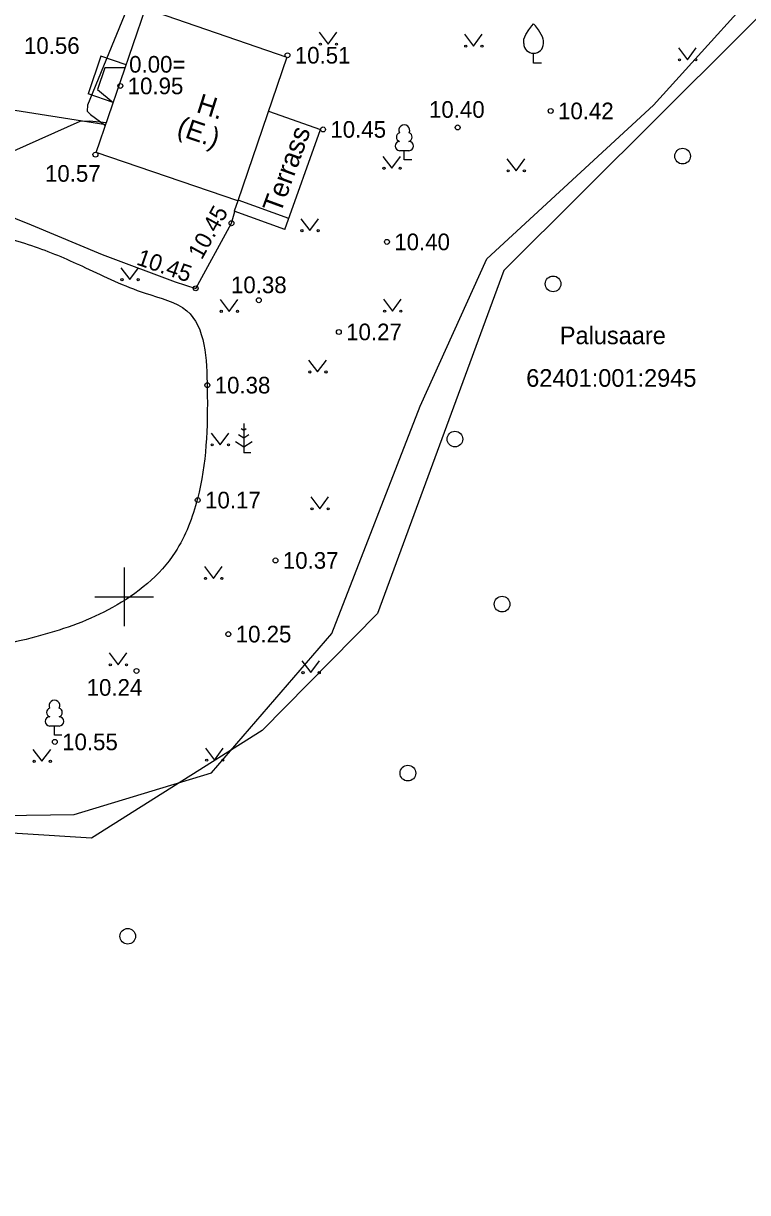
# Model space of a CAD drawing. Extents: x 512220 to 516340, y 6472493 to 6473220.
# Drawn here: x 515094.9 to 515131.9, y 6472719.6 to 6472779.3 of the extents above; entities that cross this region are included whole.
import ezdxf

# ---------------------------------------------------------------- set-up
doc = ezdxf.new("R2010")
doc.units = 0
for name, color, linetype in [('HALJASTUS', 7, 'Continuous'), ('HOONEDET', 7, 'Continuous'), ('KORGUS-EH2000', 7, 'Continuous'), ('KTRASS', 7, 'Continuous'), ('MOOTPIIR', 7, 'Continuous'), ('MPKAABEL', 7, 'Continuous'), ('PIIR', 7, 'Continuous'), ('PUU', 7, 'Continuous'), ('TEE', 7, 'Continuous'), ('VEEKOGU', 7, 'Continuous'), ('VORK', 7, 'Continuous'), ('VTRASS', 7, 'Continuous')]:
    doc.layers.add(name, color=color, linetype=linetype)

msp = doc.modelspace()

# ---------------------------------------------------------------- linework, layer by layer
at = {"layer": 'HALJASTUS'}
for p, q in [((515109.969, 6472778.833), (515110.432, 6472778.226)), ((515110.432, 6472778.226), (515110.878, 6472778.833)), ((515117.4, 6472778.732), (515117.863, 6472778.126)), ((515117.863, 6472778.126), (515118.309, 6472778.732)), ((515128.326, 6472778.031), (515128.789, 6472777.424)), ((515128.789, 6472777.424), (515129.235, 6472778.031)), ((515113.219, 6472772.496), (515113.683, 6472771.889)), ((515113.683, 6472771.889), (515114.128, 6472772.496)), ((515119.567, 6472772.365), (515120.03, 6472771.758)), ((515120.03, 6472771.758), (515120.476, 6472772.365)), ((515109.027, 6472769.31), (515109.49, 6472768.703)), ((515109.49, 6472768.703), (515109.936, 6472769.31)), ((515099.829, 6472766.808), (515100.293, 6472766.201)), ((515100.293, 6472766.201), (515100.738, 6472766.808)), ((515104.905, 6472765.184), (515105.368, 6472764.578)), ((515105.368, 6472764.578), (515105.813, 6472765.184)), ((515113.252, 6472765.195), (515113.715, 6472764.588)), ((515113.715, 6472764.588), (515114.161, 6472765.195)), ((515109.428, 6472762.09), (515109.891, 6472761.484)), ((515109.891, 6472761.484), (515110.337, 6472762.09)), ((515104.444, 6472758.367), (515104.908, 6472757.761)), ((515104.908, 6472757.761), (515105.353, 6472758.367)), ((515109.542, 6472755.1), (515110.006, 6472754.494)), ((515110.006, 6472754.494), (515110.451, 6472755.1)), ((515104.103, 6472751.548), (515104.566, 6472750.941)), ((515104.566, 6472750.941), (515105.012, 6472751.548)), ((515099.236, 6472747.136), (515099.7, 6472746.53)), ((515099.7, 6472746.53), (515100.145, 6472747.136)), ((515109.084, 6472746.735), (515109.548, 6472746.128)), ((515109.548, 6472746.128), (515109.993, 6472746.735)), ((515095.343, 6472742.209), (515095.806, 6472741.602)), ((515095.806, 6472741.602), (515096.252, 6472742.209)), ((515104.16, 6472742.266), (515104.624, 6472741.659)), ((515104.624, 6472741.659), (515105.069, 6472742.266))]:
    msp.add_line(p, q, dxfattribs=at)
msp.add_lwpolyline([(515061.128, 6472720.479), (515061.725, 6472726.024), (515063.57, 6472731.048), (515066.302, 6472734.52), (515070.436, 6472737.475), (515076.748, 6472738.592), (515097.446, 6472738.888), (515104.473, 6472741.012), (515110.619, 6472748.136), (515115.133, 6472759.734), (515118.54, 6472767.265), (515127.055, 6472775.107), (515134.1, 6472782.896), (515136.426, 6472787.873), (515139.515, 6472792.982), (515141.037, 6472798.098), (515141.296, 6472804.691)], dxfattribs=at)
for centre, radius in [((515110.031, 6472778.226), 0.055), ((515110.86, 6472778.226), 0.055), ((515117.462, 6472778.126), 0.055), ((515118.291, 6472778.126), 0.055), ((515128.388, 6472777.424), 0.055), ((515129.217, 6472777.424), 0.055), ((515128.543, 6472772.507), 0.4), ((515113.282, 6472771.889), 0.055), ((515114.11, 6472771.889), 0.055), ((515119.629, 6472771.758), 0.055), ((515120.458, 6472771.758), 0.055), ((515109.089, 6472768.703), 0.055), ((515109.918, 6472768.703), 0.055), ((515099.892, 6472766.201), 0.055), ((515100.721, 6472766.201), 0.055), ((515121.924, 6472765.984), 0.4), ((515104.967, 6472764.578), 0.055), ((515105.796, 6472764.578), 0.055), ((515113.314, 6472764.588), 0.055), ((515114.143, 6472764.588), 0.055), ((515109.49, 6472761.484), 0.055), ((515110.319, 6472761.484), 0.055), ((515116.91, 6472758.056), 0.4), ((515104.506, 6472757.761), 0.055), ((515105.335, 6472757.761), 0.055), ((515109.605, 6472754.494), 0.055), ((515110.433, 6472754.494), 0.055), ((515104.165, 6472750.941), 0.055), ((515104.994, 6472750.941), 0.055), ((515119.317, 6472749.626), 0.4), ((515099.298, 6472746.53), 0.055), ((515100.127, 6472746.53), 0.055), ((515109.147, 6472746.128), 0.055), ((515109.975, 6472746.128), 0.055), ((515095.405, 6472741.602), 0.055), ((515096.234, 6472741.602), 0.055), ((515104.223, 6472741.659), 0.055), ((515105.051, 6472741.659), 0.055), ((515114.503, 6472740.995), 0.4), ((515100.187, 6472732.666), 0.4)]:
    msp.add_circle(centre, radius, dxfattribs=at)
at = {"layer": 'HOONEDET'}
for p, q in [((515098.82, 6472777.619), (515098.159, 6472775.688)), ((515100.111, 6472777.178), (515098.82, 6472777.619)), ((515099.451, 6472775.246), (515098.159, 6472775.688)), ((515107.38, 6472774.811), (515110.04, 6472773.87)), ((515108.21, 6472768.766), (515110.04, 6472773.87)), ((515105.81, 6472770.22), (515105.622, 6472769.695)), ((515108.42, 6472769.33), (515105.824, 6472770.261)), ((515108.21, 6472768.766), (515105.622, 6472769.695))]:
    msp.add_line(p, q, dxfattribs=at)
msp.add_lwpolyline([(515101.09, 6472780.04), (515108.322, 6472777.567), (515105.81, 6472770.22), (515098.578, 6472772.693)], close=True, dxfattribs=at)
for points in [[(515099.02, 6472777.02), (515098.65, 6472775.91), (515099.451, 6472775.246)], [(515100.057, 6472777.02), (515099.02, 6472777.02)]]:
    msp.add_lwpolyline(points, dxfattribs=at)
at = {"layer": 'KORGUS-EH2000'}
for centre in [(515108.351, 6472777.659), (515099.81, 6472776.093), (515121.803, 6472774.815), (515110.169, 6472773.872), (515117.048, 6472773.973), (515098.536, 6472772.585), (515105.493, 6472769.081), (515113.434, 6472768.127), (515103.66, 6472765.754), (515106.888, 6472765.147), (515110.975, 6472763.528), (515104.257, 6472760.812), (515103.765, 6472754.942), (515107.741, 6472751.86), (515105.331, 6472748.097), (515100.635, 6472746.216), (515096.462, 6472742.591)]:
    msp.add_circle(centre, 0.125, dxfattribs=at)
at = {"layer": 'KTRASS'}
msp.add_line((515085.73, 6472776.21), (515099.066, 6472774.122), dxfattribs=at)
at = {"layer": 'MOOTPIIR'}
msp.add_lwpolyline([(515044.955, 6472703.137), (515054.256, 6472719.821), (515055.481, 6472752.249), (515065.452, 6472757.869), (515072.444, 6472767.905), (515076.304, 6472774.557), (515080.299, 6472777.408), (515086.705, 6472784.111), (515089.814, 6472793.444), (515107.755, 6472816.931), (515124.904, 6472811.21), (515143.557, 6472799.77), (515139.345, 6472786.523), (515119.414, 6472766.671), (515112.952, 6472749.142), (515107.05, 6472743.178), (515098.339, 6472737.672), (515076.076, 6472739.077), (515067.777, 6472723.021), (515067.214, 6472700.817)], close=True, dxfattribs=at)
at = {"layer": 'MPKAABEL'}
msp.add_lwpolyline([(515061.317, 6472720.553), (515063.05, 6472727.76), (515067.959, 6472740.887), (515069.42, 6472743.705), (515072.778, 6472750.206), (515076.864, 6472756.493), (515079.8, 6472760.778), (515084.006, 6472765.754), (515087.62, 6472769.01), (515090.991, 6472771.269), (515094.367, 6472772.783), (515097.75, 6472774.294), (515098.228, 6472774.308), (515099.1, 6472774.222)], dxfattribs=at)
at = {"layer": 'PUU'}
for p, q in [((515120.928, 6472777.258), (515120.928, 6472777.758)), ((515121.328, 6472777.258), (515120.928, 6472777.258)), ((515114.561, 6472772.785), (515114.081, 6472772.785)), ((515114.321, 6472772.31), (515114.321, 6472772.785)), ((515114.701, 6472772.31), (515114.321, 6472772.31)), ((515106.115, 6472758.849), (515106.115, 6472757.349)), ((515106.115, 6472758.099), (515105.848, 6472758.277)), ((515106.115, 6472758.499), (515105.991, 6472758.582)), ((515106.239, 6472758.582), (515106.115, 6472758.499)), ((515106.382, 6472758.277), (515106.115, 6472758.099)), ((515105.691, 6472757.938), (515106.115, 6472757.656)), ((515106.115, 6472757.656), (515106.539, 6472757.938)), ((515106.475, 6472757.349), (515106.115, 6472757.349)), ((515096.682, 6472743.403), (515096.202, 6472743.403)), ((515096.442, 6472742.928), (515096.442, 6472743.403)), ((515096.822, 6472742.928), (515096.442, 6472742.928))]:
    msp.add_line(p, q, dxfattribs=at)
for points in [[(515120.428, 6472778.258), (515120.428, 6472778.408), (515120.438, 6472778.473), (515120.473, 6472778.603), (515120.533, 6472778.723), (515120.678, 6472778.958), (515120.838, 6472779.163), (515120.928, 6472779.258)], [(515121.428, 6472778.258), (515121.428, 6472778.408), (515121.418, 6472778.473), (515121.383, 6472778.603), (515121.323, 6472778.723), (515121.178, 6472778.958), (515121.018, 6472779.163), (515120.928, 6472779.258)]]:
    msp.add_lwpolyline(points, dxfattribs=at)
for centre, radius, start, end in [((515120.928, 6472778.258), 0.5, 180, 0), ((515114.151, 6472773.483), 0.233, 109.02174, 253.14154), ((515114.321, 6472773.83), 0.277, 332.5799, 207.4201), ((515114.491, 6472773.483), 0.233, 286.85082, 70.98591), ((515114.084, 6472773.022), 0.238, 90.0016, 269.3953), ((515114.558, 6472773.022), 0.238, 270.6047, 89.9984), ((515096.272, 6472744.101), 0.233, 109.02174, 253.14154), ((515096.442, 6472744.448), 0.277, 332.5799, 207.4201), ((515096.612, 6472744.101), 0.233, 286.85082, 70.98591), ((515096.205, 6472743.64), 0.238, 90.0016, 269.3953), ((515096.679, 6472743.64), 0.238, 270.6047, 89.9984)]:
    msp.add_arc(centre, radius, start, end, dxfattribs=at)
at = {"layer": 'TEE'}
msp.add_lwpolyline([(515057.1, 6472719.79), (515060.667, 6472720.181), (515060.9, 6472731.99), (515062.08, 6472739.13), (515063.61, 6472745.8), (515064.53, 6472747.78), (515067.31, 6472749.2), (515071.65, 6472752.32), (515076.34, 6472757.39), (515081.75, 6472763.84), (515086.97, 6472769.03), (515089.714, 6472770.815), (515091.24, 6472770.62), (515095.25, 6472769), (515098.88, 6472767.49), (515102.62, 6472766.08), (515103.66, 6472765.75), (515105.49, 6472769.08), (515105.659, 6472769.684)], dxfattribs=at)
at = {"layer": 'VEEKOGU'}
msp.add_spline([(515090.17, 6472768.1), (515087.82, 6472767.24), (515084.98, 6472764.59), (515082.37, 6472762.69), (515078.57, 6472757.17), (515077.16, 6472753.44), (515076.49, 6472749.88), (515077.75, 6472748.43), (515082.06, 6472746.32), (515087.45, 6472747.02), (515091.76, 6472747.28), (515095.73, 6472748.02), (515099.41, 6472749.45), (515102.61, 6472752.28), (515103.75, 6472755.01), (515104.25, 6472760.65), (515103.2, 6472764.61), (515101.08, 6472765.51), (515098.03, 6472766.81), (515095.45, 6472767.88), (515092.57, 6472768.46), (515090.17, 6472768.1)], degree=3, dxfattribs=at)
at = {"layer": 'VORK'}
for p, q in [((515100, 6472751.5), (515100, 6472748.5)), ((515098.5, 6472750), (515101.5, 6472750))]:
    msp.add_line(p, q, dxfattribs=at)
at = {"layer": 'VTRASS'}
msp.add_lwpolyline([(515110.333, 6472811.128), (515108.03, 6472803.29), (515105.55, 6472796.94), (515105, 6472795.11), (515103.24, 6472789.38), (515100.981, 6472782.059), (515098.139, 6472775.117), (515098.12, 6472774.805), (515098.285, 6472774.64), (515099.05, 6472774.076)], dxfattribs=at)

# ---------------------------------------------------------------- texts
at = {"layer": 'HOONEDET'}
for s, rotation, p in [('H.', 342.36082, (515103.643, 6472774.769)), ('(E.)', 341.10207, (515102.642, 6472773.614)), ('Terrass', 69.95636, (515107.993, 6472769.542))]:
    msp.add_text(s, height=1, rotation=rotation, dxfattribs=at).set_placement(p)
at = {"layer": 'KORGUS-EH2000'}
for s, p in [('10.56', (515094.885, 6472777.731)), ('10.51', (515108.726, 6472777.234)), ('0.00=', (515100.26, 6472776.772)), ('10.95', (515100.185, 6472775.668)), ('10.40', (515115.584, 6472774.465)), ('10.42', (515122.178, 6472774.39)), ('10.45', (515110.544, 6472773.447)), ('10.57', (515095.958, 6472771.199)), ('10.40', (515113.809, 6472767.702)), ('10.38', (515105.464, 6472765.508)), ('10.27', (515111.35, 6472763.103)), ('10.38', (515104.632, 6472760.387)), ('10.17', (515104.14, 6472754.517)), ('10.37', (515108.116, 6472751.435)), ('10.25', (515105.706, 6472747.672)), ('10.24', (515098.088, 6472744.948)), ('10.55', (515096.837, 6472742.166))]:
    msp.add_text(s, height=0.85, dxfattribs=at).set_placement(p)
for rotation, p in [(61.12977, (515103.97, 6472767.176)), (340.90389, (515100.583, 6472766.985))]:
    msp.add_text('10.45', height=0.85, rotation=rotation, dxfattribs=at).set_placement(p)
at = {"layer": 'PIIR'}
for s, p in [('Palusaare', (515122.268, 6472762.903)), ('62401:001:2945', (515120.551, 6472760.728))]:
    msp.add_text(s, height=0.9, dxfattribs=at).set_placement(p)

doc.saveas('drawing.dxf')
